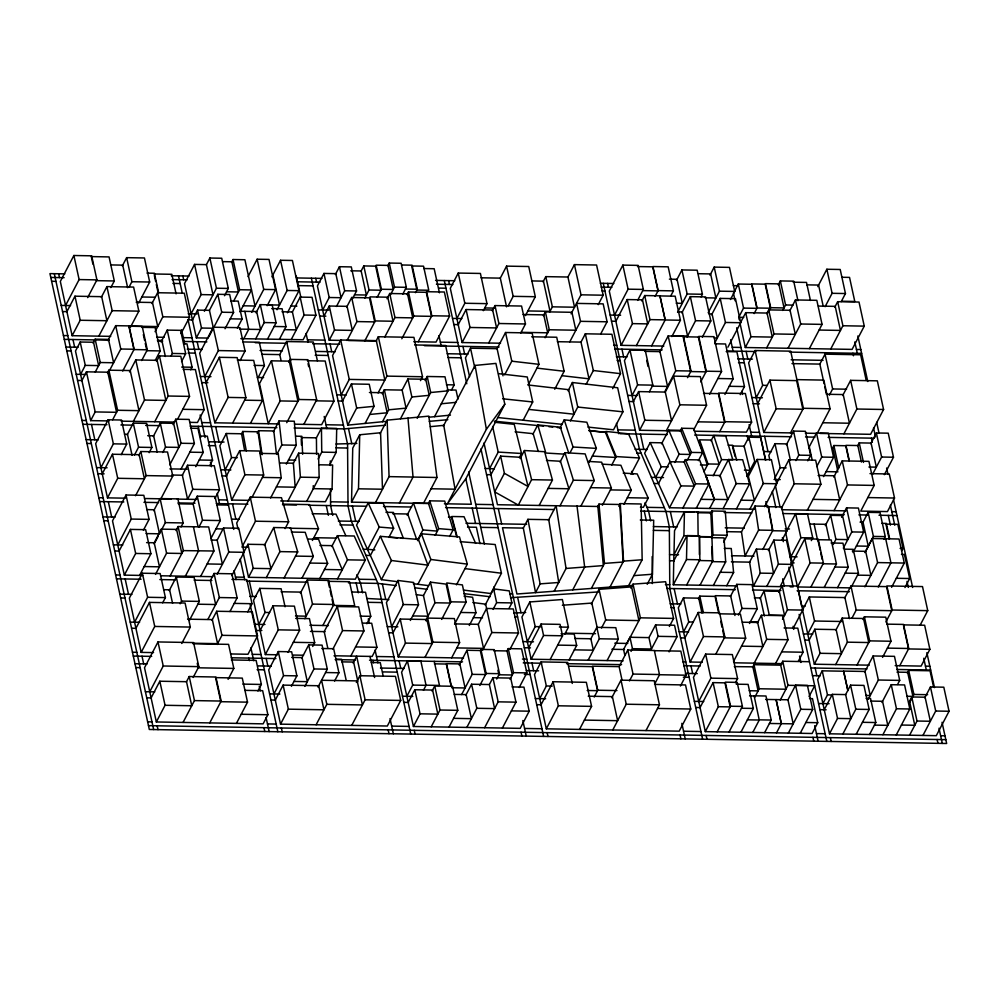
<?xml version="1.0" encoding="UTF-8"?>
<svg xmlns="http://www.w3.org/2000/svg" width="999" height="999" viewBox="0 0 999 999"><rect width="100%" height="100%" fill="white"/><g stroke="black" fill="none" stroke-linecap="round" stroke-linejoin="round"><path stroke-width="1.5" d="M280.719 500.911L325.424 501.698L332.08 488.986L332.617 465.022L318.843 464.785M329.695 464.76L336.163 452.397L336.713 428.434L321.453 428.171L316.421 437.787L316.596 454.32M351.523 502.16L352.747 448.126L359.727 434.777L380.569 432.754L382.48 489.223L358.504 488.811L351.523 502.16L429.42 503.521M358.504 488.811L359.727 434.777M647.202 584.315L652.459 574.238L653.696 520.217L640.284 519.98M737.075 585.889L673.301 584.765L673.888 554.707M683.915 535.714L684.452 511.75L697.839 511.988L698.126 535.963L683.915 535.714L673.975 554.707L674.525 530.744L684.452 511.75M673.301 584.765L686.488 559.527L687.037 535.576L699.662 535.801L699.837 559.765L686.65 585.002M87.65 297.615L96.915 279.882L91.671 255.819L73.876 255.507L60.327 281.431L72.14 335.689L110.714 336.363M65.559 305.494L79.121 279.57L73.876 255.507M66.908 311.626L74.975 296.191L101.673 296.666L106.905 320.729L80.207 320.254L72.14 335.689M101.311 297.34L106.918 286.613L133.616 287.088L138.861 311.139L130.444 327.235M80.582 374.375L85.29 365.372L98.639 365.597L93.544 342.245L80.195 342.02L75.487 351.024L90.659 420.616L108.966 420.929M110.852 287.587L114.311 280.969L109.066 256.918L91.271 256.593L92.907 264.123M122.328 265.896L126.636 257.655L144.443 257.967L149.688 282.03L138.674 303.084M93.057 343.194L95.155 339.173L108.504 339.398L113.599 362.749L100.25 362.525L95.267 372.04M98.839 336.151L112.163 310.677L106.918 286.613M129.008 287.2L131.88 281.718L126.636 257.655M81.918 380.507L86.451 371.828L107.817 372.202L116.558 412.3L95.192 411.925L90.659 420.616M107.867 340.622L115.684 325.662L129.033 325.899L134.128 349.25L122.727 371.054M107.467 372.852L108.866 370.179L130.232 370.554L138.973 410.651L117.607 410.277L112.662 419.742M107.979 373.501L120.779 349.013L115.684 325.662M151.948 303.559L157.605 292.732L184.303 293.207L189.548 317.27L181.056 333.504M129.508 371.928L135.777 359.94L157.143 360.314L165.884 400.412L144.518 400.037L133.367 421.366M121.179 454.67L126.723 444.08L121.478 420.017L108.129 419.78L95.667 443.618L107.492 497.864L125.287 498.176M155.07 331.68L162.849 316.795L157.605 292.732M141.696 360.539L147.315 349.8L142.22 326.448L128.871 326.211L133.966 349.563L147.315 349.8M191.096 313.811L201.136 294.605L212.999 294.817L206.418 264.623L194.555 264.41L184.515 283.616L196.341 337.874L208.204 338.074M161.076 341.933L167.245 330.107L180.594 330.344L185.689 353.696L181.568 361.576M155.195 360.502L160.202 350.924L155.107 327.572L141.758 327.335M206.318 264.822L209.865 258.029L221.728 258.242L228.309 288.436L224.488 295.729M100.911 467.669L113.374 443.843L108.129 419.78M156.606 361.338L159.44 355.919L180.794 356.293L189.535 396.391L177.422 419.555M102.248 473.813L112.475 454.245L139.173 454.707L144.418 478.771L117.72 478.296L107.492 497.864M127.16 434.927L133.304 423.151L146.653 423.389L151.898 447.452L149.163 452.684M170.966 356.094L172.34 353.459L167.245 330.107M192.432 319.942L197.565 310.115L209.44 310.327L218.356 350.574L204.77 376.561M204.383 311.301L216.446 288.224L209.865 258.029M231.593 262.275L233.029 259.528L244.892 259.74L255.045 306.006L243.182 305.794M209.278 310.627L217.807 294.305L229.683 294.518L233.579 312.437L225.05 328.758M134.453 455.057L138.549 447.215L133.304 423.151M196.341 337.874L201.473 328.034L197.565 310.115M154.733 421.74L168.169 396.016L159.44 355.919M138.736 455.556L140.834 451.536L167.532 452.01L172.777 476.061L160.889 498.801M153.272 436.501L160.29 423.089L173.639 423.326L178.871 447.39L165.522 447.152L162.725 452.522M190.734 369.817L192.083 367.245L186.988 343.893L184.016 343.843M143.381 530.269L149.076 519.38L143.831 495.317L126.024 495.005L112.512 520.866L124.338 575.124L142.645 575.449M208.841 336.85L211.413 331.93M211.763 331.268L221.716 312.225L217.807 294.305M233.591 301.223L239.61 289.722L233.029 259.528M248.039 276.623L257.143 259.228L269.006 259.428L275.587 289.623L267.183 305.694M135.552 495.729L146.079 475.599L140.834 451.536M172.977 424.587L175.787 419.205L189.136 419.43L194.38 443.494L181.006 469.08M117.757 544.93L131.269 519.068L126.024 495.005M239.997 311.9L251.473 289.935L239.61 289.722M206.106 382.692L219.38 357.305L237.175 357.617L245.916 397.727L232.642 423.101M119.093 551.061L130.419 529.408L145.667 529.67L150.911 553.733L139.585 575.399M237.362 328.122L242.108 319.043L238.199 301.124L230.781 300.986M169.768 464.822L181.031 443.256L175.787 419.205M251.748 312.325L263.724 289.41L257.143 259.228M271.89 276.81L280.544 260.277L292.407 260.477L298.988 290.672L287.425 312.774M183.192 369.368L195.404 369.58L204.146 409.677L197.452 422.49L189.822 422.352M256.031 312.812L260.302 304.645L272.165 304.845L276.074 322.777L267.532 339.123M153.746 510.714L160.09 498.576L177.884 498.888L183.129 522.939L181.019 526.985M243.806 338.698L248.739 329.258L239.835 329.108M124.338 575.124L135.664 553.458L130.419 529.408M240.047 360.614L245.055 351.036L239.96 327.684L213.262 327.222L199.675 353.209L214.847 422.789L278.621 423.913M187.55 465.259L182.342 475.212L187.587 499.275L192.795 489.31L187.55 465.259L214.248 465.721L219.493 489.785L214.935 498.501M255.669 338.911L264.211 322.565L260.302 304.645M214.847 422.789L228.122 397.415L219.38 357.305M153.746 543.668L161.338 529.145L176.598 529.408L181.843 553.471L166.583 553.196L155.507 574.4M154.758 542.857L158.279 536.113M159.69 533.416L165.335 522.627L160.09 498.576M277.035 309.752L287.125 290.472L280.544 260.277M195.742 466.658L203.197 452.41L197.952 428.359L190.534 428.221M162.662 602.834L165.409 597.602L160.165 573.538L142.37 573.226L129.346 598.126L141.171 652.384L153.546 652.597M244.58 450.299L241.546 433.766L226.286 433.504L219.855 445.804L231.681 500.049L248.988 500.349M209.79 465.559L212.575 460.239L207.33 436.176L199.912 436.051M175.999 530.556L178.097 526.548L208.679 526.948L213.923 551.011L200.612 576.46M258.167 377.497L264.398 365.572L259.303 342.22L242.994 341.933M284.453 329.67L296.316 329.882L292.407 311.95L300.162 297.115L312.038 297.315L315.934 315.247L303.134 339.747L240.834 338.649M192.982 504.383L197.265 496.191L215.06 496.503L220.304 520.566L211.001 538.336M279.395 339.323L286.014 326.685L282.105 308.753L271.716 308.579M134.59 622.19L147.615 597.277L142.37 573.226M271.428 360.826L259.503 383.628L268.244 423.726L280.17 400.924L271.428 360.826L289.223 361.139L297.964 401.248L280.17 400.924M135.926 628.321L149.488 602.397L185.077 603.021L190.322 627.072L181.768 643.456M281.044 360.452L279.77 354.608L286.601 341.558L313.299 342.02L317.432 361.001M322.652 310.015L329.183 297.502L341.059 297.702L335.814 273.651L323.951 273.439L317.407 285.951L329.233 340.209L341.096 340.409M241.346 434.14L242.732 431.493L257.992 431.768L261.351 454.295M291.258 339.535L304.071 315.035L300.162 297.115M225.1 469.855L231.531 457.567L226.286 433.504M170.105 575.923L183.341 550.611L178.097 526.548M250.449 423.414L262.425 400.487L253.696 360.389L237.375 360.102M198.938 527.072L202.497 520.254L197.265 496.191M226.436 475.986L239.673 450.674L259.578 451.024L263.674 475.062L251.823 497.714M169.206 590.609L176.299 577.022L194.106 577.335L199.35 601.398L189.398 620.429M288.711 362.125L290.135 359.39L307.929 359.702L316.671 399.812L303.846 424.363M335.377 274.488L339.435 266.708L351.298 266.92L356.543 290.971L352.485 298.751M141.171 652.384L154.733 626.448L149.488 602.397M257.18 433.304L258.541 430.706L273.801 430.969L276.386 453.484M185.352 576.198L198.664 550.736M323.988 316.146L329.27 306.019L347.078 306.343L352.322 330.394L334.515 330.082L329.233 340.209M231.681 500.049L244.917 474.737L239.673 450.674M193.157 677.484L198.826 666.633L193.581 642.569L157.992 641.945L144.518 667.719L156.344 721.965L263.124 723.85L267.894 714.735L262.65 690.671L244.855 690.359M180.132 603.796L181.543 601.086L176.299 577.022M336.476 306.468L344.68 290.771L339.435 266.708M273.389 431.755L279.033 420.954L294.293 421.228L296.228 445.229L286.351 464.123M217.083 540.334L223.526 527.984L238.786 528.259L244.031 552.31L231.843 575.624M360.914 271.441L363.786 265.934L375.661 266.146L380.894 290.209L369.031 289.997L364.722 298.251M346.74 306.993L351.685 297.515L369.48 297.827L374.725 321.89L356.93 321.578L347.028 340.522M286.738 422.702L298.876 399.5L290.135 359.39M285.102 528.608L288.661 521.79L281.493 497.702L250.237 497.152L236.701 523.051L238.012 529.07M149.763 691.783L163.237 665.996L157.992 641.945M210.514 580.294L214.086 573.476L231.88 573.788L237.125 597.852L229.97 611.538M276.86 454.42L281.805 444.967L279.033 420.954M151.099 697.914L159.815 681.231L186.513 681.693L191.758 705.756L165.06 705.282L156.344 721.965M217.17 574.225L228.771 552.047L223.526 527.984M420.479 380.644L422.515 376.748L413.923 337.362L378.321 336.738L376.298 340.622L340.684 340.022L332.567 355.544L347.739 425.124L386.8 421.316M387.862 265.709L389.248 263.049L401.111 263.261L406.356 287.325L402.734 294.255M250.237 497.152L255.482 521.216L241.945 547.115L247.977 547.215M270.592 498.002L281.194 477.734L278.259 453.721L259.89 453.396M207.904 619.38L219.33 597.539L214.086 573.476M248.526 577.31L253.209 568.344L271.016 568.656L264.797 544.58L247.964 544.28L243.281 553.246L248.526 577.31L355.319 579.183L365.259 560.152L354.233 536.001L337.4 535.701L331.718 546.578M377.172 297.34L381.406 289.248L376.161 265.185L388.024 265.397L393.269 289.46L381.406 289.248M293.094 463.786L298.639 453.184L318.544 453.534L319.156 477.51L306.681 501.373M211.913 620.416L216.696 611.263L252.297 611.888L257.542 635.938L247.964 654.258L230.931 653.958M186.351 682.005L189.211 676.535L215.909 677.01L221.154 701.061L209.728 722.914M364.822 340.834L375.224 320.929L369.98 296.878L387.787 297.19L393.032 321.241L375.224 320.929M386.975 298.738L389.71 293.506L407.505 293.818L412.749 317.869L394.955 317.557L384.677 337.212M307.392 360.726L325.199 361.039L333.941 401.148L321.641 424.675L294.942 424.2M390.447 294.855L394.493 287.113L389.248 263.049M341.159 394.93L349.275 379.408L340.684 340.022M264.41 545.329L273.714 527.534L290.547 527.834L297.714 551.923L284.116 577.934M287.924 501.036L300.399 477.172L298.639 453.184M342.495 401.074L351.448 383.953L369.243 384.265L374.051 406.318L365.097 423.439M217.158 644.48L221.94 635.314L216.696 611.263M318.144 459.016L321.74 452.135L321.453 428.171M183.042 722.439L194.455 700.599L189.211 676.535M407.068 294.655L408.466 291.983L426.261 292.295L431.506 316.346L413.711 316.034L401.823 338.773M285.065 606.793L281.131 588.748L259.777 588.374L253.534 600.312L265.359 654.57L277.572 654.782M247.764 611.85L252.023 603.708L246.778 579.645L231.943 579.383M266.321 577.622L279.92 551.61L273.714 527.534M415.509 292.707L417.332 289.235L412.088 265.172L401.71 264.985M347.739 425.124L356.68 408.017L351.448 383.953M228.097 679.357L233.816 668.431L228.571 644.367L192.969 643.743M378.109 392.969L386.913 376.123L378.321 336.738M258.778 624.375L265.022 612.437L259.777 588.374M382.255 393.743L384.328 389.772L402.122 390.085L406.056 408.129L388.698 409.815L382.467 421.74M260.115 630.506L273.039 605.781L294.405 606.156L299.65 630.219L288.037 652.409M312.387 540.459L318.519 528.733L309.415 504.607L282.63 504.133M418.219 341.77L431.818 315.759L426.573 291.708L444.368 292.02L449.612 316.071L436.026 342.083L413.773 341.683M483.316 310.677L486.988 303.646L480.407 273.451L458.254 273.064L450.299 288.286L462.125 342.545L500.511 343.219M301.923 578.246L313.336 556.406L305.195 532.305L291.421 532.055M402.272 389.81L407.942 378.958L425.736 379.27L429.233 395.317L411.875 397.003L400.512 418.731M380.007 433.803L387.15 420.154L428.808 416.121L436.988 477.497L423.426 503.421M265.359 654.57L278.284 629.845L273.039 605.781M300.374 593.181L307.242 580.044L328.596 580.419L333.841 604.482L322.852 625.499M236.426 723.376L247.527 702.16L242.282 678.109L215.584 677.634L220.829 701.698L247.527 702.16M291.408 686.338L296.89 675.848L291.646 651.798L278.296 651.56L268.706 669.904L280.532 724.15L387.325 726.023L400.711 700.424L395.467 676.36L359.865 675.736L356.343 682.479M257.929 691.021L261.363 684.44L256.119 660.389L231.356 659.952M319.717 578.558L327.66 563.361L318.556 539.235L307.842 539.048M456.88 318.481L464.835 303.259L458.254 273.064M425.062 380.557L427.197 376.486L444.992 376.798L448.052 390.834L434.553 416.67M458.216 324.613L466.096 309.54L492.669 310.015L496.578 327.934L470.005 327.472L462.125 342.545M304.845 618.731L312.487 604.095L307.242 580.044M388.873 537.412L393.656 528.246L383.154 503.171L368.169 502.909L356.543 525.162L370.242 555.481M417.182 418.356L430.694 392.52L427.197 376.486M273.951 693.955L283.541 675.624L278.296 651.56M375.499 502.572L389.061 476.623L387.15 420.154M337.512 578.871L347.465 559.84L337.4 535.701M275.287 700.099L283.117 685.114L318.718 685.739L323.963 709.789L288.361 709.165L280.532 724.15M301.71 658.304L308.716 644.892L322.065 645.129L327.31 669.193L318.007 687.087M500.237 278.271L506.58 266.134L528.733 266.521L535.314 296.715L525.437 315.597M312.699 646.478L314.685 642.682L309.44 618.631L295.704 618.393M503.009 375.836L497.09 348.676L470.517 348.201L465.459 357.879L469.555 376.635M350.799 656.068L363.923 630.968L358.678 606.905L337.312 606.53L324.188 631.63L327.797 648.176M363.311 549.25L367.57 549.325L379.208 527.072L368.169 502.909M492.27 310.776L494.992 305.582L521.565 306.044L525.474 323.976L520.716 333.067M451.411 390.197L454.183 384.89L445.591 345.504L414.635 344.955M398.126 581.768L381.418 579.645L370.379 555.481L380.394 536.338L418.456 539.46L427.897 565.134L391.421 560.501L380.394 536.338M399.463 502.997L413.037 477.047L407.992 418.119M304.857 686.388L313.961 668.955L308.716 644.892M443.306 426.198L475.074 365.434L495.904 363.399L504.807 404.208L465.821 478.783L447.402 503.846L486.388 429.258L504.807 404.208M488.698 343.007L498.901 323.501L494.992 305.582M508.229 305.769L513.161 296.328L506.58 266.134M332.892 649.088L342.557 630.594L337.312 606.53M407.117 515.172L413.449 503.046L428.434 503.309L437.375 531.118L422.914 529.945L413.449 503.046M497.015 348.826L505.544 332.517L532.117 332.992L538.948 364.335L528.296 384.715M381.418 579.645L391.421 560.501M543.031 281.918L545.791 276.636L567.944 277.023L574.525 307.217L552.372 306.83L549.612 312.113M334.578 681.068L338.911 672.777L333.666 648.713L321.803 648.501M428.334 503.508L429.732 500.836L444.705 501.098L453.134 529.807L449.637 536.488M366.87 623.763L370.766 616.321L365.522 592.257L351.785 592.02M316.121 724.774L326.823 704.32L321.578 680.269L357.167 680.893L362.412 704.944L326.823 704.32M353.097 663.099L356.668 656.256L360.926 675.799M417.994 539.373L422.914 529.945M417.807 540.696L421.416 533.803L459.478 536.925L467.32 564.123L456.481 584.852M504.682 374.775L511.788 361.188L505.544 332.517M410.339 620.454L418.519 604.807L413.648 582.467L398.014 580.481L386.426 602.647L398.251 656.892L463.511 658.041M543.344 315.696L545.367 311.825L571.94 312.3L575.849 330.219L549.275 329.757L545.092 337.749M568.081 276.76L574.425 264.623L596.578 265.022L603.159 295.204L598.226 304.645M435.177 535.314L438.673 528.633L429.732 500.836M362.525 623.089L371.69 623.251L376.923 647.302L372.152 656.443L334.016 655.769M391.67 626.71L403.259 604.532L398.014 580.481M417.882 584.278L430.844 559.477L421.416 533.803M393.007 632.842L400.224 619.055L426.91 619.517L432.155 643.581L405.457 643.106L398.251 656.892M351.723 725.399L365.11 699.799L359.865 675.736M485.239 468.506L489.597 468.581L498.214 452.085L492.632 426.473M423.376 595.741L430.482 582.142L446.116 584.128L450.237 603.034L434.977 602.772L425.736 620.441M571.078 313.823L581.006 294.817L574.425 264.623M500.649 456.118L504.395 473.301L528.034 486.488L520.854 457.317L500.649 456.118L490.934 474.712L486.575 474.637M523.176 420.217L532.717 401.973L527.272 376.985L498.601 373.663M569.78 341.833L580.506 321.328L576.598 303.396L603.171 303.871L607.08 321.79L600.686 334.016M426.211 620.866L427.659 618.094L454.358 618.568L459.602 642.632L451.648 657.841M504.395 473.301L494.68 491.895L518.319 505.082L531.593 479.682L524.413 450.512L544.617 451.723L552.447 480.057L539.16 505.457M420.804 661.263L407.455 661.026L401.598 672.24L413.424 726.485L520.217 728.358L529.195 711.188L523.951 687.137L512.075 686.925M554.745 389.235L564.135 371.266L556.718 337.237L531.618 336.788M519.393 457.604L521.54 453.484L514.223 424.338L494.655 422.265M520.217 458.541L524.413 450.512M532.991 434.053L537.787 424.887L560.364 427.272L568.706 452.997M581.056 341.995L585.339 333.803L611.912 334.278L620.504 373.663L612.649 388.686M637.649 300.374L643.356 289.435L638.124 265.384L622.864 265.11L609.29 291.084L621.116 345.329L663.823 346.079M441.683 619.405L450.861 601.823L446.74 582.929L462.375 584.914L466.121 602.097L454.82 623.726M424.95 657.367L432.904 642.157L427.659 618.094M406.843 696.291L412.699 685.089L407.455 661.026M568.069 390.821L572.402 382.517L617.669 387.774L622.914 411.825L613.523 429.795L587.924 427.085M408.179 702.434L414.81 689.747L432.604 690.059L437.849 714.123L420.042 713.81L413.424 726.485M614.535 315.135L628.109 289.173L622.864 265.11M560.002 427.984L564.248 419.842L586.838 422.24L596.378 448.389L588.998 462.525M615.871 321.278L627.222 299.563L642.469 299.825L647.714 323.888L632.467 323.626L621.116 345.329M423.451 690.297L426.123 685.189L439.473 685.414L434.228 661.363M586.163 384.253L593.331 370.517L585.339 333.803M570.466 420.954L577.747 407.043L572.402 382.517M432.055 691.121L434.752 685.951L452.547 686.263L457.792 710.326L449.013 727.11M469.293 625.486L475.961 612.737L472.589 597.265L464.06 596.178M641.845 301.024L644.705 295.554L659.964 295.816L665.209 319.88L651.623 345.866M523.326 528.096L527.909 519.33L548.763 519.705L558.728 582.479L540.122 583.866L535.539 592.619L523.326 528.096L502.485 527.722L516.933 594.005L633.241 585.352M460.177 541.658L495.192 544.53L501.448 573.239L490.834 593.543L463.474 590.072M485.152 605.107L493.631 588.898L509.265 590.884L511.888 602.909L509.065 608.316M560.014 462.137L564.947 452.697L585.152 453.908L594.255 480.569L580.869 506.181M478.071 624.75L486.575 608.478L513.274 608.953L518.518 633.004L510.002 649.288M570.217 452.422L573.051 447.003L564.248 419.842M459.215 665.097L466.958 650.274L480.307 650.511L485.551 674.562L472.202 674.337L461.625 694.58M655.119 296.391L658.154 290.609L652.909 266.546L668.156 266.82L673.401 290.871L670.641 296.154M431.218 726.797L439.997 710.014L434.752 685.951M493.094 609.402L496.628 602.647L493.631 588.898M649.375 391.758L652.834 385.139L645.242 350.349L629.994 350.075L624.45 360.664L639.622 430.257L681.156 430.981M636.363 345.604L649.949 319.618L644.705 295.554M548.389 520.417L556.093 505.669L566.058 568.456L554.145 591.233M482.604 650.174L491.82 632.542L485.651 604.17L472.864 602.534M676.46 280.394L681.917 269.942L697.177 270.205L702.422 294.268L701.061 296.878M560.014 505.819L573.401 480.207L564.947 452.697M465.859 695.167L471.578 684.228L489.373 684.54L494.617 708.603L476.823 708.291L466.82 727.422M479.857 685.464L486.138 673.463L480.894 649.4L494.243 649.637L499.488 673.688L496.69 679.033M632.042 395.467L637.574 384.877L629.994 350.075M677.572 312.35L687.162 293.993L681.917 269.942M633.378 401.598L638.598 391.596L665.297 392.07L671.553 420.729L644.855 420.254L639.622 430.257M659.827 351.91L668.169 335.964L683.416 336.226L690.996 371.029L687.524 377.672M564.835 634.04L568.419 627.197L562.387 599.525L529.82 601.947L521.94 617.007L531.143 659.228L623.151 660.851M681.842 312.874L690.334 296.641L705.581 296.915L710.826 320.966L702.347 337.2M489.348 684.59L492.919 677.772L510.714 678.084L515.959 702.147L502.41 728.046M506.868 651.261L508.254 648.601L521.603 648.838L526.848 672.889L519.193 687.524M671.865 336.601L680.419 320.254L675.174 296.191L659.914 295.929L665.159 319.98L680.419 320.254M709.977 275.187L714.198 267.108L729.457 267.382L734.69 291.433L730.469 299.513M611.65 465.222L616.158 456.58L605.869 431.431L628.458 433.816L639.485 457.979L630.981 474.25M597.602 506.768L598.975 504.12L619.83 504.495L623.076 562.012L604.47 563.399L591.371 588.461M527.322 641.683L535.189 626.61L529.82 601.947M687.087 336.938L695.566 320.704L690.334 296.641M484.615 727.734L498.164 701.835L492.919 677.772M510.014 679.308L513.498 672.664L508.254 648.601M602.385 505.269L611.4 488.036L601.648 462.2L587.662 461.376M528.658 647.814L541.083 624.038L560.064 624.375L562.562 635.789L550.124 659.565M664.635 392.008L675.749 370.754L668.169 335.964M665.072 392.52L673.626 376.136L700.324 376.611L706.568 405.269L693.718 429.857M708.166 312.724L719.442 291.171L714.198 267.108M531.143 659.228L543.568 635.464L541.083 624.038M711.675 314.722L720.204 298.401L735.464 298.664L740.696 322.727L727.909 347.202M572.764 589.847L584.727 566.97M650.212 442.607L644.63 453.259L655.669 477.422L661.238 466.758L650.212 442.607L662.075 442.807L670.629 462.699M618.856 506.343L620.292 503.608L641.133 503.983L642.157 559.752L628.583 585.701M739.26 319.78L738.723 317.32L743.543 308.092L756.892 308.329L751.648 284.265L738.298 284.028L733.478 293.256L735.114 300.774M572.265 683.441L567.682 662.387L541.096 661.912L534.49 674.575L546.316 728.82L679.208 731.156L690.771 709.028L685.526 684.964L655.332 684.427M623.9 504.358L631.268 490.259L620.879 465.259L602.235 464.148M666.321 430.731L679.869 404.795L673.626 376.136M661.538 443.843L668.718 430.094L680.581 430.307L690.334 454.445L679.108 454.245L674.8 462.5M714.647 343.119L725.449 322.465L720.204 298.401M700.724 381.868L706.305 371.203L698.726 336.413L713.973 336.675L721.565 371.466L709.69 394.193M539.735 698.626L546.341 685.976L541.096 661.912M680.257 430.944L681.655 428.271L693.518 428.471L702.622 452.597L698.426 460.626M591.296 604.095L599.025 589.31L631.593 586.888L638.935 620.579L605.706 619.992L601.498 628.059M623.201 473.089L637.187 473.926L648.226 498.076L643.406 507.28L640.434 507.23M745.304 347.515L750.948 336.725L772.302 337.1L767.057 313.049L745.704 312.662L740.059 323.451L745.304 347.515L852.097 349.388L864.26 326.124L859.015 302.06L837.661 301.686L834.802 307.168M541.071 704.757L553.109 681.73L586.338 682.317L591.583 706.368L579.532 729.407M669.505 507.742L658.478 483.578L669.904 461.738L684.115 461.988L694.33 486.126L680.931 485.889L669.505 507.742L754.32 509.228M569.118 659.902L576.673 645.441L574.188 634.028L561.038 633.791M609.977 587.087L623.538 561.138L620.292 503.608M754.145 313.599L757.067 307.992L751.835 283.928L765.184 284.166L770.416 308.216L757.067 307.992M590.521 639.422L596.828 627.347L615.809 627.684L618.306 639.11L607.08 660.564M683.94 462.337L685.339 459.652L699.562 459.902L708.94 484.028L696.291 508.216M778.296 284.84L780.344 280.919L793.693 281.156L797.951 300.699M546.316 728.82L558.354 705.794L553.109 681.73M687.2 460.427L691.395 452.41L681.655 428.271M766.72 313.686L768.706 309.89L790.072 310.264L795.316 334.315L773.95 333.941L766.658 347.889M724.937 394.455L733.141 378.783L725.549 343.981L714.872 343.793M768.056 312.737L770.691 307.692L765.459 283.641L778.808 283.878L784.04 307.929L770.691 307.692M588.099 660.239L599.325 638.773L596.828 627.347M630.906 588.186L633.029 584.153L665.596 581.718L673.588 618.418L669.367 626.498M797.277 381.418L790.684 351.161L755.082 350.537L748.651 362.849L763.81 432.442L793.481 432.954M710.976 440.896L713.773 435.527L725.649 435.739L732.816 459.827L721.59 459.64L713.136 475.811M782.729 310.452L785.589 304.982L780.344 280.919M719.717 431.668L724.924 421.703L718.681 393.044L745.379 393.519L751.623 422.177L746.415 432.13L694.505 431.218M740.234 394.642L744.467 386.563L736.875 351.773L726.198 351.586M682.904 507.979L695.541 483.803L685.339 459.652M703.945 471.728L708.004 463.961L699.55 439.847L711.413 440.047L719.23 464.16L708.004 463.961M789.822 310.726L795.454 299.95L816.82 300.324L822.065 324.375L809.377 348.639M594.218 697.027L597.764 690.234L592.519 666.171L619.105 666.633L622.052 680.169M631.031 651.41L632.454 648.688L651.435 649.025L648.95 637.612L629.957 637.275L623.576 649.487L624.825 655.194M626.985 643.431L640.371 617.832L633.029 584.153M756.231 397.639L762.674 385.327L755.082 350.537M673.838 560.814L687.037 535.576M619.218 666.408L627.797 650.012L654.37 650.474L659.515 674.725L686.088 675.199L680.843 651.136L654.27 650.674M817.769 286.638L826.86 269.255L840.209 269.48L845.454 293.544L841.258 301.573M719.492 476.66L728.458 459.503L742.682 459.752L749.575 483.841L736.463 508.916M757.567 403.783L769.917 380.144L796.615 380.619L802.871 409.278L776.173 408.803L763.81 432.442M788.024 348.264L800.699 324.001L795.454 299.95M709.69 508.454L714.447 499.35L705.893 475.224L720.117 475.474L727.834 499.575L714.447 499.35M611.775 697.789L620.991 680.157L654.208 680.744L659.452 704.794L645.978 730.569M743.843 446.74L748.825 437.2L760.701 437.412L765.609 459.965M710.464 513.711L711.862 511.013L725.262 511.251L727.197 535.252L723.676 541.982M649.075 637.374L655.581 624.924L674.562 625.262L677.047 636.675L669.093 651.885M629.47 680.893L633.041 674.063L627.797 650.012M825.112 306.681L832.105 293.306L826.86 269.255M723.076 508.678L736.188 483.603L728.458 459.503M650.836 650.174L658.066 636.338L655.581 624.924M711.575 537.699L712.974 535.002L711.862 511.013M612.762 729.994L626.236 704.22L620.991 680.157M746.753 476.498L754.72 461.263L748.825 437.2M702.01 613.199L698.738 598.164L683.478 597.902L678.309 607.779L690.134 662.025L702.347 662.237M748.014 476.985L757.18 459.453L771.403 459.702L776.648 483.766L764.66 506.693M699.999 585.239L712.786 560.776L711.887 536.788L699.263 536.575L699.387 554.545M790.446 460.439L786.837 443.893L774.974 443.693L768.83 455.444L769.804 459.952M824.125 383.766L819.842 364.098L825.037 354.158L860.639 354.782L866.245 380.494M698.413 598.776L699.799 596.128L715.047 596.403L718.656 612.936M654.557 684.228L659.615 674.537L633.041 674.063M830.731 349.013L842.906 325.749L837.661 301.686M683.553 631.83L688.723 621.952L683.478 597.902M749.862 509.153L763.261 483.528L757.18 459.453M790.509 432.904L803.383 408.291L797.127 379.632L823.825 380.107L830.082 408.766L817.207 433.379L805.344 433.166M684.889 637.974L698.226 612.474L719.58 612.849L724.824 636.912L715.709 654.345M786.4 444.73L793.531 431.081L805.406 431.293L810.639 455.357L807.791 460.814M713.348 585.476L725.686 561.875L724.05 537.887L711.425 537.662M755.007 506.043L758.603 530.082L745.067 555.956L741.483 531.918L755.007 506.043L768.406 506.281L772.814 530.332L762.799 549.5M774.749 478.196L780.219 467.744L774.974 443.693M807.354 510.164L820.903 484.253L815.659 460.189L788.96 459.715L775.411 485.639L779.994 506.693M726.698 585.714L733.603 572.489L731.256 548.488L724.238 548.364M829.37 395.167L832.629 388.948L825.037 354.158M690.134 662.025L703.471 636.525L698.226 612.474M795.928 460.601L798.775 455.144L793.531 431.081M680.419 686.051L686.088 675.199M730.406 596.478L736.738 584.365L751.997 584.64L757.242 608.691L749.5 623.488M808.678 447.927L816.483 433.004L828.346 433.216L833.591 457.28L823.488 476.598M753.396 586.176L760.214 573.126L773.563 573.364L769.043 549.313L756.418 549.088L749.6 562.15L753.396 586.176L780.094 586.65L791.732 564.373L786.488 540.322L773.863 540.097L768.381 550.574M781.368 508.329L794.205 483.778L788.96 459.715M735.439 682.729L737.587 678.621L732.342 654.57L705.644 654.095L693.481 677.359L705.306 731.618L812.1 733.491L817.744 722.702L812.499 698.638L809.527 698.588M842.706 395.529L850.636 380.357L877.334 380.831L883.578 409.49L870.604 434.315L820.179 433.429M738.461 615.147L741.982 608.428L736.738 584.365M816.757 466.558L821.727 457.067L816.483 433.004M811.313 540.634L812.736 537.912L807.492 513.861L795.629 513.648L785.664 532.704L797.489 586.95L850.886 587.887M781.917 540.372L786.825 530.981L781.58 506.93L768.194 506.693L772.602 530.731L786.825 530.981M698.726 701.423L710.888 678.159L705.644 654.095M832.454 448.264L833.878 445.529L845.753 445.741L849.025 460.776M700.062 707.554L713.086 682.629L724.949 682.841L730.194 706.905L718.331 706.693L705.306 731.618M843.905 433.841L856.88 409.016L850.636 380.357M759.989 598.788L764.035 591.046L779.295 591.308L784.54 615.372L769.28 615.097L764.035 591.046M766.745 586.413L778.383 564.135L773.863 540.097M733.528 661.5L745.679 638.236L740.434 614.185L719.08 613.811M790.908 556.755L800.873 537.712L795.629 513.648M757.267 623.214L761.425 615.272L782.779 615.646L788.024 639.71L775.574 663.523M833.753 477.11L842.232 460.889L868.93 461.351L874.175 485.414L860.751 511.101L887.449 511.575L894.517 498.039L889.272 473.976L869.992 473.638M792.244 562.899L804.819 538.848L818.169 539.085L823.413 563.136L810.838 587.187M778.77 592.32L782.192 585.764L797.452 586.038L802.697 610.089L793.094 628.458M861.425 462.087L857.829 445.542L859.215 442.869L871.091 443.081L876.335 467.145L868.918 467.008M717.17 731.83L730.556 706.218L725.311 682.155L737.175 682.367L742.419 706.418L729.033 732.03M825.299 525.611L830.669 515.334L842.532 515.546L847.776 539.61L835.913 539.398L833.228 544.53M754.208 663.149L766.67 639.335L761.425 615.272M834.053 510.639L847.477 484.94L842.232 460.889M752.559 667.419L753.983 664.697L780.681 665.159L785.926 689.223L759.228 688.761L754.782 697.265M870.766 443.693L876.373 432.967L888.236 433.179L893.481 457.242L884.365 474.675M797.489 586.95L810.064 562.912L804.819 538.848M782.517 619.243L787.437 609.827L782.192 585.764M841.608 517.32L846.553 507.854L858.416 508.066L863.66 532.13L852.984 552.559M872.502 474.463L881.618 457.03L876.373 432.967M849.487 618.631L844.904 597.577L809.302 596.952L802.509 609.952L814.335 664.21L869.255 665.172M740.896 732.242L753.346 708.441L748.101 684.39L736.238 684.178M780.619 665.284L782.741 661.238L809.44 661.713M843.318 548.139L851.797 531.918L846.553 507.854M824.187 587.424L836.438 563.998L831.193 539.935L817.844 539.697L820.142 550.224M752.771 732.454L759.352 719.842L771.216 720.054L765.971 696.003L754.108 695.791L759.252 720.029L747.389 719.829M862.512 523.151L868.156 512.35L880.019 512.562L885.264 536.613L883.853 539.31M807.754 634.015L814.547 621.016L809.302 596.952M809.09 640.147L814.797 629.233L836.151 629.607L841.395 653.671L820.042 653.284L814.335 664.21M798.288 661.313L803.034 652.235L797.789 628.171L784.053 627.934M837.537 587.662L848.201 567.27L842.956 543.206L831.093 542.994M780.231 700.137L787.974 685.302L782.741 661.238M764.635 732.654L771.216 720.054M769.43 723.476L793.194 723.838L787.949 699.787L795.566 685.227L807.429 685.426L812.674 709.49L800.224 733.278M864.922 552.609L873.401 536.413L868.156 512.35M865.321 551.96L872.339 538.523L899.038 539.01L904.282 563.061L891.608 587.3M844.53 598.289L850.961 585.988L886.55 586.613L891.795 610.676L856.205 610.052L851.91 618.244M851.548 586.613L858.478 573.376L853.233 549.325L844.33 549.163M776.498 732.866L781.33 723.638L776.086 699.575L781.305 723.676M835.963 629.969L842.169 618.106L863.523 618.481L868.768 642.544L847.402 642.17L835.688 664.585M788.361 733.079L800.798 709.278L795.566 685.227M864.897 586.85L877.584 562.574L872.339 538.523M865.671 695.441L870.241 695.529L864.997 671.465L843.643 671.091L847.901 690.646L843.581 671.216L822.227 670.841L817.669 679.545L829.495 733.803L936.288 735.676L949.05 711.263L943.805 687.2L930.456 686.962L924.787 697.814M809.04 696.553L814.672 685.776L787.974 685.302M878.283 587.012L890.933 562.812L885.688 538.761M862.999 619.492L864.397 616.808L885.751 617.182L890.996 641.246L882.554 657.379M901.71 550.961L903.059 548.401L897.814 524.338L885.938 524.125L889.222 539.173M822.914 703.608L827.472 694.892L822.227 670.841M824.25 709.74L832.292 694.355L845.641 694.592L850.886 718.643L837.537 718.418L829.495 733.803M857.042 664.959L869.642 640.871L864.397 616.808M845.529 694.817L850.574 685.164L863.923 685.401L869.167 709.465L856.193 734.265M885.888 621.977L892.144 610.014L886.9 585.951L922.502 586.575L927.746 610.639L920.104 625.262M904.957 587.537L909.664 578.521L904.42 554.457L901.46 554.408M864.622 672.19L873.114 655.968L894.467 656.343L899.712 680.394L897.589 684.452M842.844 734.028L855.818 709.228L850.574 685.164M868.268 699.312L878.358 680.019L873.114 655.968M899.762 665.709L908.765 648.488L903.521 624.425L886.737 624.138M881.942 702.472L891.233 684.702L904.582 684.939L909.814 708.99L896.24 734.964M869.542 734.502L875.798 722.539L870.554 698.488L866.096 698.401M907.279 673.064L908.665 670.391L930.032 670.766L933.64 687.312M882.891 734.74L896.465 708.766L891.233 684.702M903.283 624.875L924.649 625.249L929.882 649.313L921.115 666.083L895.179 665.634M909.065 702.122L911.762 696.965L925.111 697.202L930.356 721.253L917.007 721.028L909.59 735.202M909.739 702.447L913.91 694.455L908.665 670.391M922.939 735.439L935.701 711.026L930.456 686.962M430.694 392.52L448.052 390.834M356.68 408.017L374.051 406.318M441.283 403.783L455.744 402.372M369.792 414.46L387.15 412.774L382.779 392.719L369.43 392.482M428.758 417.232L450.462 415.122M430.357 426.66L443.756 425.349L455.057 489.185L431.093 488.761M385.314 425.249L344.23 428.883L294.056 428.009M429.258 421.353L447.814 419.705M356.843 443.406L335.964 444.018M623.538 561.138L642.157 559.752M566.058 568.456L603.334 565.584L597.839 506.306M633.853 575.624L652.459 574.238M562.362 605.257L591.833 603.071L597.252 627.909M598.426 591.932L510.514 597.714M525.686 612.487L513.861 613.049M637.499 266.558L652.759 266.82L658.004 290.884L642.744 290.609M222.952 261.626L231.855 261.788L238.436 291.983L226.561 291.77M411.675 265.971L423.539 266.184L428.783 290.247L416.92 290.035L412 267.482M423.801 268.544L434.178 268.731L439.423 292.794M698.426 273.714L710.626 273.926L715.871 297.989L705.194 297.802M842.132 277.272L849.537 277.397L854.782 301.461L841.433 301.223M110.864 264.922L122.727 265.135L127.647 287.687M350.774 270.791L361.163 270.979L366.396 295.03L354.533 294.83M669.405 279.158L677.035 279.283L682.28 303.346L676.173 303.234M793.156 282.193L806.505 282.43L810.439 300.474M481.106 277.797L500.312 278.134L506.555 306.818M146.99 273.114L154.408 273.251L158.666 292.794M806.73 284.852L818.593 285.065L823.188 306.119M154.033 273.976L171.828 274.3L176.086 293.843M531.63 280.931L543.444 281.144L550.024 311.338L527.872 310.951M64.835 273.876L49.95 273.614L149.313 729.482L946.652 743.493L942.032 722.265M171.241 275.749L189.036 276.061M296.878 277.947L321.928 278.396M435.576 280.394L454.807 280.731M600.362 283.279L613.811 283.516M733.353 285.627L737.999 285.702M50.787 277.447L64.123 277.685M172.078 279.583L187.125 279.845M297.714 281.78L320.017 282.18M436.413 284.228L452.884 284.515M601.198 287.113L611.9 287.3M79.121 279.57L96.915 279.882M628.109 289.173L643.356 289.435M719.442 291.171L734.69 291.433M832.105 293.306L845.454 293.544M96.516 280.657L114.311 280.969M658.154 290.609L673.401 290.871M131.88 281.718L149.688 282.03M394.493 287.113L406.356 287.325M51.623 281.281L55.969 281.356M172.914 283.416L180.157 283.541M298.551 285.614L313.049 285.876M438.698 288.087L445.941 288.212M602.035 290.946L604.932 291.009M405.469 289.023L417.332 289.235M687.162 293.993L702.422 294.268M216.446 288.224L228.309 288.436M344.68 290.771L356.543 290.971M581.006 294.817L603.159 295.204M263.724 289.41L275.587 289.623M287.125 290.472L298.988 290.672M513.161 296.328L535.314 296.715M785.589 304.982L793.006 305.107M818.431 306.069L835.214 306.368L840.459 330.419L819.093 330.045M141.858 296.99L155.207 297.227M464.835 303.259L486.988 303.646M484.74 307.942L495.079 308.117M136.176 302.222L152.497 302.51L157.742 326.573L131.044 326.099M677.747 311.875L682.329 311.95L687.574 336.014L672.315 335.739M267.62 304.857L279.495 305.057L272.914 274.862M290.959 306.031L296.89 306.144M709.015 313.898L712.075 313.948L717.319 338.012L714.26 337.962M61.214 305.419L70.579 305.582M318.294 309.927L328.833 310.115M610.177 315.06L620.629 315.247M738.723 317.32L743.743 317.407M523.101 314.51L543.768 314.872L547.677 332.804L521.103 332.33M282.018 311.775L292.407 311.95M240.384 311.251L256.681 311.576L260.589 329.495L248.726 329.295L244.83 311.338M431.818 315.759L449.612 316.071M649.949 319.618L665.209 319.88M221.716 312.225L233.579 312.437M695.566 320.704L710.826 320.966M112.163 310.677L138.861 311.139M304.071 315.035L315.934 315.247M725.449 322.465L740.696 322.727M800.699 324.001L822.065 324.375M62.55 311.551L67.233 311.638M188.199 313.761L197.028 313.911M319.63 316.071L325.874 316.183M452.522 318.406L461.863 318.569M611.513 321.191L616.196 321.278M842.906 325.749L864.26 326.124M580.506 321.328L607.08 321.79M162.849 316.795L189.548 317.27M230.232 318.831L242.108 319.043M498.901 323.501L525.474 323.976M188.087 319.867L192.757 319.955M453.858 324.538L458.529 324.625M264.211 322.565L276.074 322.777M274.138 326.473L286.014 326.685M201.473 328.034L213.336 328.246M557.367 341.695L580.993 342.108L588.998 378.821L561.838 375.674M63.449 335.539L67.795 335.614M156.693 337.175L164.111 337.3M183.292 337.637L191.983 337.787M307.48 339.822L324.875 340.122M348.514 340.547L376.698 341.034M440.372 342.158L457.767 342.457M613.861 345.204L616.758 345.254M732.255 347.29L740.958 347.44M856.443 349.463L860.801 349.538M157.417 340.334L161.863 340.409L165.359 356.468M64.286 339.373L109.216 340.159M157.592 341.009L162.75 341.096M184.128 341.471L206.868 341.87M255.257 342.719L286.938 343.281M312.662 343.731L339.76 344.205M424.475 345.691L499.063 347.003M614.697 349.038L662.187 349.875M726.847 351.011L755.831 351.523M789.472 352.11L861.625 353.371M644.717 351.348L659.977 351.623L667.557 386.413L652.31 386.138M65.959 347.04L78.109 347.252M187.25 349.163L202.298 349.438M260.04 350.449L282.417 350.836M315.784 351.423L335.189 351.76M447.227 353.733L468.056 354.096M616.371 356.705L627.072 356.893M737.662 358.841L752.459 359.103M791.146 359.777L823.051 360.339M218.356 350.574L245.055 351.036M120.779 349.013L134.128 349.25M160.202 350.924L146.853 350.686L145.255 343.381M66.783 350.874L71.141 350.949M188.074 352.997L195.329 353.134M261.975 354.295L279.77 354.608M315.172 355.232L328.221 355.469M448.064 357.567L461.113 357.804M617.207 360.539L620.104 360.589M738.498 362.674L744.292 362.774M791.982 363.611L819.842 364.098M172.34 353.459L185.689 353.696M706.305 371.203L721.565 371.466M675.749 370.754L690.996 371.029M254.021 365.384L264.398 365.572M181.693 367.058L192.083 367.245M717.881 378.509L733.141 378.783M386.913 376.123L422.515 376.748M762.674 385.327L767.307 385.414M76.224 374.3L85.589 374.463M200.424 376.486L210.964 376.66M257.392 377.485L263.586 377.585M349.275 379.408L384.865 380.045L376.286 340.647M729.208 386.288L744.467 386.563M637.574 384.877L652.834 385.139M832.629 388.948L846.553 389.198M446.441 384.765L454.183 384.89M77.56 380.432L82.243 380.519M201.761 382.617L207.904 382.717M826.897 394.28L843.218 394.568L849.462 423.226L822.764 422.752M703.533 393.369L718.368 393.631L724.612 422.29L697.914 421.828M447.115 389.91L456.019 390.072L457.992 399.088M627.684 395.392L637.05 395.554M751.885 397.565L762.424 397.752M336.813 394.855L346.166 395.017M629.02 401.523L633.703 401.598M753.221 403.708L759.465 403.808M679.869 404.795L706.568 405.269M168.169 396.016L189.535 396.391M228.122 397.415L245.916 397.727M856.88 409.016L883.578 409.49M803.383 408.291L830.082 408.766M298.876 399.5L316.671 399.812M338.149 400.999L342.832 401.074M316.134 400.836L333.941 401.148M244.63 400.174L262.425 400.487M182.78 409.303L204.146 409.677M724.924 421.703L751.623 422.177M81.955 420.454L86.301 420.529M121.166 421.153L174.563 422.09M201.798 422.565L210.502 422.714M325.986 424.75L343.394 425.05M617.869 429.87L635.277 430.182M750.761 432.205L759.465 432.367M82.792 424.288L106.968 424.712M120.891 424.962L132.405 425.162M145.667 425.399L159.59 425.636M190.147 426.173L276.885 427.697M620.154 433.728L667.32 434.565M694.63 435.04L791.508 436.75M805.556 436.988L814.922 437.15M828.109 437.387L874.337 438.199M857.829 445.542L845.953 445.342L849.237 460.377M295.704 436.188L301.81 436.288L302.647 454.283M124.513 434.24L127.485 434.303L132.068 455.344M301.136 437.574L316.396 437.837M728.196 445.167L732.642 445.254L736.725 460.302M147.715 435.689L153.646 435.789L157.255 452.335M732.267 445.991L744.13 446.191L750.012 470.267L744.405 470.167M86.139 439.635L98.289 439.847M208.878 441.783L224.038 442.058M635.102 449.275L647.252 449.488M763.636 451.536L771.44 451.673M181.031 443.256L194.38 443.494M281.805 444.967L296.228 445.229M691.395 452.41L702.622 452.597M798.775 455.144L810.639 455.357M881.618 457.03L893.481 457.242M113.374 443.843L126.723 444.08M86.975 443.469L91.321 443.544M208.267 445.591L215.509 445.716M335.989 447.839L347.59 448.039M636.738 453.121L641.096 453.196M821.727 457.067L833.591 457.28M138.549 447.215L151.898 447.452M321.74 452.135L336.163 452.397M189.847 452.172L203.197 452.41M700.411 464.96L707.417 465.084L698.963 440.971M231.531 457.567L237.3 457.667M780.219 467.744L786.151 467.857M288.499 460.027L295.704 460.152M661.238 466.758L668.256 466.883M199.226 460.002L212.575 460.239M826.086 471.615L837.961 471.828M279.608 462.962L293.394 463.211L295.167 487.212L276.411 486.875M818.144 475.474L834.452 475.761L839.697 499.825L812.999 499.35M96.566 467.594L107.105 467.782M169.917 468.881L187.088 469.193M220.754 469.78L230.881 469.955M651.41 477.347L663.523 477.559M774.075 479.508L780.256 479.607M389.061 476.623L436.988 477.497M794.205 483.778L820.903 484.253M573.401 480.207L594.255 480.569M763.261 483.528L776.648 483.766M847.477 484.94L874.175 485.414M531.593 479.682L552.447 480.057M244.917 474.737L263.674 475.062M736.188 483.603L749.575 483.841M695.541 483.803L708.94 484.028M97.902 473.738L104.146 473.838M171.903 475.037L182.73 475.224M222.09 475.911L226.736 475.999M300.399 477.172L319.156 477.51M654.033 483.504L658.678 483.591M262.45 477.41L281.194 477.734M146.079 475.599L172.777 476.061M590.546 487.662L611.4 488.036M548.089 488.386L568.931 488.761L560.464 461.263L546.478 460.427M610.426 489.897L631.268 490.259M867.819 497.564L894.517 498.039M332.08 488.986L313.324 488.648L313.249 485.651M192.795 489.31L219.493 489.785M627.372 497.714L648.226 498.076M700.936 499.325L714.322 499.562L705.781 475.449M741.033 500.187L754.42 500.424L748.351 476.348M98.789 497.714L103.147 497.789M144.58 498.513L171.266 498.988M177.21 499.088L196.491 499.438M218.631 499.825L227.335 499.975M330.582 501.785L347.989 502.097M444.405 503.783L471.366 504.258L465.821 478.783M475.724 504.333L493.119 504.645M598.738 506.493L497.465 504.72L484.003 442.957M646.952 507.342L664.347 507.654M782.13 509.727L845.916 510.839M891.795 511.65L896.14 511.725M99.625 501.548L123.801 501.973M143.931 502.322L158.604 502.584M177.972 502.922L195.005 503.221M216.346 503.596L247.889 504.158M282.492 504.757L296.466 505.007M308.878 505.232L366.596 506.243M383.491 506.53L411.513 507.03M445.579 507.629L554.27 509.54M640.859 511.063L693.93 511.988M696.465 512.037L712.562 512.312M724.138 512.524L751.797 513.011M783.041 513.561L844.242 514.635M858.878 514.885L868.156 515.047M878.995 515.247L896.977 515.559M697.464 512.712L710.863 512.949L711.975 536.925L699.175 536.7M178.309 503.808L193.144 504.07L198.052 526.623M216.671 504.87L228.534 505.082M385.951 512.287L393.431 512.425L403.421 538.399L400.537 538.174M392.744 513.736L407.729 513.998L416.695 539.472M860.064 522.102L863.024 522.152L868.268 546.216L856.405 546.003M146.828 509.615L154.246 509.752L159.49 533.803L146.141 533.578M881.867 523.339L886.313 523.414L889.597 538.449M312.163 513.698L335.976 514.123L345.779 535.589M448.464 517.057L451.461 517.107L456.593 536.363M809.64 524.063L825.973 524.3L829.257 539.348M102.972 516.883L115.122 517.095M231.518 519.143L239.273 519.28M338.299 521.016L359.103 521.391M465.959 523.264L526.673 524.325M653.383 526.56L677.097 526.972M725.212 527.822L744.38 528.159M785.164 528.871L789.472 528.946M131.269 519.068L149.076 519.38M202.497 520.254L220.304 520.566M255.482 521.216L288.661 521.79M758.603 530.082L772.814 530.332M851.797 531.918L863.66 532.13M103.809 520.716L108.154 520.791M339.947 524.862L352.997 525.099M467.532 527.11L476.386 527.26L479.97 543.743M480.731 527.347L498.126 527.647M653.358 530.369L669.367 530.656M726.598 531.668L741.483 531.918M165.335 522.627L183.129 522.939M873.401 536.413L885.264 536.613M712.974 535.002L727.197 535.252M289.86 528.221L318.519 528.733M800.873 537.712L812.736 537.912M215.984 528.833L223.401 528.958M313.823 537.699L336.451 538.099M900.087 548.351L903.059 548.401M852.309 551.086L865.658 551.323L870.903 575.374L857.554 575.149M211.064 540.059L217.17 540.159L222.402 564.223L207.155 563.948M319.955 545.429L332.192 545.654L342.257 569.792L324.463 569.48M146.591 542.632L154.221 542.757L159.465 566.82L144.206 566.545M113.399 544.855L122.765 545.017M669.542 554.62L678.558 554.782M731.48 555.719L754.02 556.106M789.685 556.743L797.102 556.868M279.92 551.61L297.714 551.923M877.584 562.574L904.282 563.061M183.341 550.611L213.923 551.011M686.488 559.527L699.837 559.765M228.771 552.047L244.031 552.31M699.437 560.539L712.786 560.776M810.064 562.912L823.413 563.136M114.735 550.986L119.418 551.073M365.946 555.407L370.379 555.481M669.58 560.739L674.15 560.814M731.38 561.825L750.012 562.15M791.021 562.874L794.143 562.924M725.686 561.875L712.337 561.638L711.763 546.653M823.089 563.761L836.438 563.998M778.383 564.135L791.732 564.373M295.542 556.093L313.336 556.406M135.664 553.458L150.911 553.733M834.852 567.032L848.201 567.27M347.465 559.84L365.259 560.152M309.865 563.049L327.66 563.361M845.129 573.139L858.478 573.376M720.254 572.265L733.603 572.489M896.315 578.284L909.664 578.521M115.634 574.974L119.98 575.049M160.951 575.774L212.812 576.685M235.477 577.072L244.168 577.235M358.853 579.245L376.261 579.545M665.409 584.627L669.755 584.702M790.234 586.825L793.144 586.875L788.86 567.22M116.471 578.808L141.109 579.245M159.84 579.57L175.437 579.845M194.118 580.169L211.838 580.481M246.453 581.093L307.442 582.167M348.414 582.879L377.897 583.404L396.303 585.589M666.882 588.473L735.339 589.685M752.497 589.984L780.931 590.484M797.102 590.759L849.4 591.683M754.32 597.839L760.426 597.951L764.36 615.996M509.677 593.881L512.574 593.93M163.686 589.697L169.618 589.81L172.565 603.334M281.106 591.758L300.936 592.107L306.181 616.171L295.504 615.983M119.805 594.143L131.968 594.355M249.8 596.428L256.156 596.54M366.745 598.476L388.911 599.65M670.229 603.808L680.931 603.995M805.119 606.181L801.673 606.118L798.326 590.784M219.33 597.539L237.125 597.852M450.861 601.823L466.121 602.097M496.628 602.647L511.888 602.909M892.144 610.014L927.746 610.639M147.615 597.277L165.409 597.602M741.982 608.428L757.242 608.691M120.642 597.976L125 598.051M367.582 602.31L382.08 602.572M671.066 607.642L673.963 607.692M787.437 609.827L802.697 610.089M403.259 604.532L418.519 604.807M181.543 601.086L199.35 601.398M312.487 604.095L333.841 604.482M234.228 603.396L252.023 603.708M197.877 604.208L215.672 604.52L210.427 580.456M460.701 612.462L475.961 612.737M640.371 617.832L673.588 618.418M814.547 621.016L842.407 621.503M265.022 612.437L269.593 612.512M514.697 616.883L517.594 616.932M750.411 621.74L758.041 621.878M412.699 615.933L427.959 616.196L423.464 595.579L416.358 594.667M742.407 622.202L757.654 622.477L762.899 646.528L741.545 646.153M473.389 617.644L482.542 617.807M360.077 616.133L370.766 616.321M688.723 621.952L693.294 622.04M187.575 619.168L212.337 619.605L217.582 643.668L192.819 643.231M454.557 623.9L478.296 624.313L483.541 648.376L456.843 647.914M535.189 626.61L541.233 626.723M559.353 627.035L568.419 627.197M130.245 622.115L139.61 622.277M254.433 624.288L264.972 624.475M309.852 625.262L328.434 625.599M387.325 626.623L397.864 626.81M679.208 631.755L688.573 631.917M803.396 633.94L812.761 634.103M565.297 633.166L595.504 633.691M154.733 626.448L190.322 627.072M491.82 632.542L518.518 633.004M703.471 636.525L724.824 636.912M342.557 630.594L363.923 630.968M658.066 636.338L677.047 636.675M278.284 629.845L299.65 630.219M745.679 638.236L724.325 637.861L722.689 630.344M869.642 640.871L890.996 641.246M766.67 639.335L788.024 639.71M131.581 628.246L136.264 628.334M255.769 630.431L261.838 630.531M310.464 631.393L325.125 631.643M388.661 632.767L393.344 632.842M543.568 635.464L562.562 635.789M680.544 637.886L685.227 637.974M804.732 640.072L809.415 640.159M574.8 638.486L590.859 638.761L593.356 650.187L574.363 649.85M599.325 638.773L618.306 639.11M221.94 635.314L257.542 635.938M522.964 641.608L533.503 641.783M614.772 643.219L627.759 643.443M887.412 648.114L908.765 648.488M929.882 649.313L908.528 648.938L903.608 626.385M432.904 642.157L459.602 642.632M557.692 645.117L576.673 645.441M293.319 642.307L314.685 642.682M781.668 651.86L803.034 652.235M524.313 647.739L530.481 647.851M611.9 649.275L624.462 649.5M355.569 646.927L376.923 647.302M493.681 650.711L507.03 650.948L512.275 674.999L498.926 674.775L497.939 670.254M132.467 652.235L136.826 652.31M252.31 654.333L261.014 654.482M292.819 655.044L303.496 655.232M376.498 656.518L393.906 656.818M522.44 659.078L526.798 659.153M682.891 661.9L685.789 661.95M734.377 662.799L783.204 663.661M925.474 666.158L929.819 666.233M291.696 657.417L302.073 657.604L307.317 681.668L293.968 681.43M335.664 659.203L341.608 659.303L346.191 680.356M133.304 656.068L151.698 656.38M231.293 657.779L275.899 658.566M335.202 659.615L355.494 659.964M369.53 660.214L462.549 661.85M523.276 662.911L541.633 663.236M566.533 663.673L621.603 664.647M683.728 665.734L700.262 666.021M734.302 666.62L752.871 666.832L758.116 690.883L749.213 690.734M810.813 667.969L866.995 668.955M896.652 669.48L930.656 670.067M341.758 661.862L353.621 662.075L357.892 681.618M371.366 662.499L380.269 662.649L383.216 676.186M434.428 663.836L446.291 664.035L451.211 686.6M568.668 666.208L592.295 666.62L597.539 690.671L587.2 690.496M896.99 672.127L907.666 672.315L912.911 696.378L906.805 696.266M134.977 663.736L147.128 663.948M257.717 665.883L271.328 666.121M380.457 668.044L404.22 668.456M526.398 670.604L538.636 670.829M685.389 673.401L697.29 673.613M812.487 675.636L820.291 675.774M163.237 665.996L198.826 666.633M313.961 668.955L327.31 669.193M513.498 672.664L526.848 672.889M233.816 668.431L198.214 667.807L197.228 663.286M878.358 680.019L899.712 680.394M486.138 673.463L499.488 673.688M135.814 667.569L140.16 667.644M257.105 669.692L264.36 669.817M382.742 671.902L397.252 672.152M524.338 674.387L530.132 674.487M683.328 677.185L689.135 677.285M710.888 678.159L737.587 678.621M325.562 672.539L338.911 672.777M283.541 675.624L296.89 675.848M546.341 685.976L552.247 686.076M412.699 685.089L426.049 685.314L420.879 661.126M913.91 694.455L927.646 694.692M451.735 687.737L465.084 687.961L459.84 663.91L446.491 663.673L451.398 686.226M597.764 690.234L616.957 690.571M242.794 684.115L261.363 684.44M827.472 694.892L832.042 694.979M749.562 695.891L754.02 695.978M870.691 701.073L882.554 701.286L887.799 725.336L874.45 725.112M588.224 696.191L612.387 696.615L617.632 720.679L584.403 720.092M765.671 699.437L787.949 699.787M454.283 694.392L466.158 694.605L471.403 718.668L453.596 718.343M145.404 691.695L154.77 691.87M269.593 693.88L279.882 694.068M402.485 696.216L412.774 696.403M535.377 698.551L545.641 698.738M694.367 701.348L703.733 701.51M818.568 703.521L829.108 703.708M498.164 701.835L515.959 702.147M896.465 708.766L909.814 708.99M626.236 704.22L659.452 704.794M365.11 699.799L400.711 700.424M730.556 706.218L742.419 706.418M855.818 709.228L869.167 709.465M935.701 711.026L949.05 711.263M741.47 708.241L753.346 708.441M800.798 709.278L812.674 709.49M146.741 697.839L151.423 697.914M270.941 700.012L275.612 700.099M403.833 702.347L408.504 702.434M536.713 704.682L541.383 704.77M695.716 707.479L700.386 707.567M819.904 709.665L826.148 709.777M558.354 705.794L591.583 706.368M657.554 708.441L690.771 709.028M194.455 700.599L221.154 701.061M511.388 710.876L529.195 711.188M439.997 710.014L457.792 710.326M862.449 722.302L875.798 722.539M805.868 722.489L817.744 722.702M901.435 725.037L914.784 725.262L909.54 701.211M241.196 714.26L267.894 714.735M147.64 721.815L151.985 721.89M267.482 723.925L276.174 724.075M391.67 726.111L409.066 726.41M524.562 728.446L541.957 728.746M683.553 731.231L700.948 731.543M816.445 733.566L825.149 733.716M940.633 735.751L944.992 735.826M148.476 725.649L945.828 739.66M573.051 447.003L596.378 448.389M616.158 456.58L639.485 457.979M564.497 454.145L545.841 453.034L537.787 424.887M592.37 456.068L615.696 457.467L605.419 432.305L588.848 430.544M498.214 452.085L521.54 453.484M489.597 468.581L494.255 468.856M438.673 528.633L453.134 529.807M379.208 527.072L393.656 528.246M388.961 537.225L397.639 537.937M367.57 549.325L374.8 549.912M494.305 421.191L543.518 426.136M548.926 426.685L552.759 427.072M557.367 427.535L561.338 427.934M589.248 430.744L606.58 432.492M502.609 398.776L532.717 401.973M577.747 407.043L622.914 411.825M528.833 409.415L574 414.198L568.656 389.685L527.909 384.952M497.577 417.507L562.325 424.375M515.109 431.78L533.179 433.691L538.261 451.473M511.788 361.188L538.948 364.335M593.331 370.517L620.504 373.663M536.975 368.119L564.135 371.266M414.647 587.774L426.985 589.248M463.798 593.618L490.022 596.74M430.844 559.477L467.32 564.123M464.972 568.606L501.448 573.239M413.324 583.703L428.521 585.626M669.904 461.738L680.931 485.889M475.611 543.369L464.036 516.72L451.773 516.508L457.292 537.25M668.718 430.094L679.108 454.245M655.756 477.422L658.391 483.578M631.58 471.353L632.879 474.388M645.004 502.797L648.601 511.188L650.724 520.954M356.918 574.7L360.502 583.091L362.625 592.857M713.773 435.527L721.59 459.64M732.667 447.49L735.114 456.518M857.841 335.976L867.769 381.518M876.672 422.365L878.97 432.954M886.613 468.019L887.936 474.05M893.518 499.662L912.649 587.474M926.86 652.672L934.477 687.599M854.807 341.933L857.279 353.296M873.538 427.884L875.511 436.95M890.384 505.207L894.754 525.237M906.992 581.368L908.303 587.4M923.75 658.254L926.31 669.992M938.998 728.221L942.307 743.418M852.934 353.221L853.483 355.781M871.44 438.149L872.352 442.332M888.273 515.409L890.409 525.162M937.124 739.51L937.961 743.343M859.215 442.869L863.486 462.425M911.762 696.965L917.007 721.028M824.787 386.788L826.435 394.355M833.878 445.529L838.798 468.081M832.716 447.764L837.624 470.329M850.961 585.988L856.205 610.052M830.669 515.334L835.913 539.398M809.29 446.753L812.237 460.289M842.169 618.106L847.402 642.17M768.706 309.89L773.95 333.941M820.791 553.234L822.102 559.253M814.11 524.1L817.694 540.684M769.917 380.144L776.173 408.803M832.292 694.355L837.537 718.418M745.704 312.662L750.948 336.725M814.797 629.233L820.042 653.284M738.298 284.028L743.543 308.092M746.141 351.348L747.814 359.016M764.647 436.276L767.994 451.61M815.159 668.044L816.832 675.711M830.331 737.637L831.168 741.47M736.675 327.784L765.559 460.339M772.339 491.433L775.861 507.579M782.404 537.599L783.291 541.67M799.138 614.397L826.822 741.383M730.606 339.747L733.091 351.124M741.857 391.358L742.532 394.443M749.113 424.65L751.598 436.039M765.883 501.56L767.157 507.43M782.716 578.808L784.315 586.151M793.069 626.298L793.743 629.382M799.55 656.068L800.948 662.474M814.722 725.661L818.119 741.233M747.252 435.964L748.164 440.147M812.936 737.324L813.773 741.158M753.983 664.697L759.228 688.761M734.939 615.496L730.681 595.953L715.421 595.679L719.355 613.723M720.716 621.328L722.027 627.335M699.799 596.128L703.396 612.674M646.703 360.427L648.014 366.471M713.086 682.629L718.331 706.693M627.222 299.563L632.467 323.626M670.341 511.575L673.688 526.91M638.598 391.596L644.855 420.254M607.617 283.416L608.453 287.25M621.952 349.163L623.613 356.83M640.459 434.09L643.806 449.425M674.138 588.598L677.472 603.945M690.971 665.858L692.644 673.526M706.143 735.451L706.98 739.285M603.271 283.329L639.447 449.35L665.996 511.5L669.342 526.835L669.78 588.523L702.622 739.21M644.243 511.113L646.378 520.879M616.47 423.426L618.706 433.703M681.83 723.326L685.227 738.898M680.044 734.989L680.881 738.823M629.957 637.275L632.454 648.688M545.791 276.636L552.372 306.83M545.367 311.825L549.275 329.757M599.025 589.31L605.706 619.992M466.096 309.54L470.005 327.472M470.517 348.201L474.925 368.419M448.626 280.619L449.463 284.453M462.962 346.378L464.622 354.046M498.301 508.553L501.648 523.888M517.682 597.464L521.028 612.812M531.98 663.061L533.653 670.741M547.152 732.654L547.989 736.488M444.28 280.544L466.77 383.778M480.969 448.901L543.631 736.413M438.961 335.714L441.208 345.991M468.656 471.953L484.378 544.093M493.756 587.1L494.517 590.609M522.839 720.529L526.236 736.113M472.202 508.091L475.549 523.426M521.053 732.192L521.878 736.026M408.466 291.983L413.711 316.034M389.71 293.506L394.955 317.557M407.942 378.958L411.875 397.003M466.958 650.274L472.202 674.337M471.578 684.228L476.823 708.291M363.786 265.934L369.031 289.997M430.482 582.142L434.977 602.772M384.328 389.772L388.698 409.815M351.685 297.515L356.93 321.578M400.224 619.055L405.457 643.106M414.81 689.747L420.042 713.81M323.951 273.439L329.183 297.502M329.27 306.019L334.515 330.082M315.734 278.284L316.571 282.118M330.07 344.043L331.73 351.71M348.476 428.509L351.823 443.843M382.355 583.928L385.689 599.263M399.088 660.739L400.761 668.406M414.26 730.319L415.097 734.153M311.388 278.209L347.565 444.218L348.014 505.919L351.361 521.253L377.897 583.404L410.739 734.078M352.36 505.993L355.706 521.328M296.241 276.049L300.849 297.19M306.106 333.504L308.042 342.382M324.188 416.458L326.823 428.583M368.294 618.843L369.28 623.388M375.1 650.074L377.897 662.911M390.035 718.568L393.344 733.778M356.156 583.016L358.279 592.782M372.989 660.277L373.551 662.824M388.161 729.857L388.998 733.691M308.042 363.698L308.691 366.67M370.017 656.493L374.6 677.534M332.742 515.372L330.607 505.606L330.494 489.435M326.261 505.531L328.384 515.297M286.601 341.558L290.734 360.527M329.433 587.35L328.122 581.331L349.488 581.705L354.72 605.769L333.366 605.394L332.055 599.375M330.095 590.347L331.406 596.366M194.555 264.41L201.136 294.605M283.117 685.114L288.361 709.165M247.964 544.28L253.209 568.344M182.842 275.949L183.679 279.782M197.178 341.708L198.838 349.375M215.684 426.623L219.031 441.958M232.517 503.883L235.864 519.218M249.363 581.143L252.697 596.478M266.196 658.403L267.869 666.071M281.368 727.984L282.205 731.817M178.496 275.874L182.23 293.019M188.049 319.705L233.754 529.42M240.21 559.04L244.73 579.782M250.175 604.757L277.847 731.743M181.568 329.732L184.678 344.031M200.15 414.997L205.07 437.55M210.427 462.15L211.413 466.695M217.233 493.381L219.468 503.658M234.066 570.641L236.026 579.632M250.911 647.889L253.709 660.726M259.265 686.251L260.264 690.796M266.071 717.482L269.156 731.593M198.277 426.323L200.712 437.475M248.801 658.091L249.35 660.651M263.961 727.684L264.797 731.518M154.358 275.487L155.669 281.506M156.319 284.503L157.954 292.02M193.419 526.685L198.589 550.886M143.344 334.628L144.618 340.472M160.29 423.089L165.522 447.152M135.777 359.94L144.518 400.037M161.338 529.145L166.583 553.196M108.866 370.179L117.607 410.277M95.155 339.173L100.25 362.525M112.475 454.245L117.72 478.296M159.815 681.231L165.06 705.282M74.975 296.191L80.207 320.254M80.195 342.02L85.29 365.372M86.451 371.828L95.192 411.925M58.654 273.763L59.49 277.597M72.977 339.523L74.65 347.19M91.496 424.45L94.83 439.785M108.329 501.698L111.676 517.032M125.162 578.958L128.509 594.293M142.008 656.218L143.681 663.885M157.168 725.798L158.004 729.632M54.296 273.689L153.659 729.557M527.909 519.33L540.122 583.866M242.732 431.493L246.328 451.036M475.074 365.434L486.388 429.258M756.418 549.088L760.214 573.126M258.541 430.706L262.138 454.732M576.997 505.944L584.665 567.07M598.975 504.12L604.47 563.399M301.211 439.073L301.486 445.067M652.16 556.605L652.347 583.591M330.294 460.901L330.319 465.534M698.388 337.038L683.141 336.763L690.721 371.566L705.981 371.828L698.388 337.038"/></g></svg>
